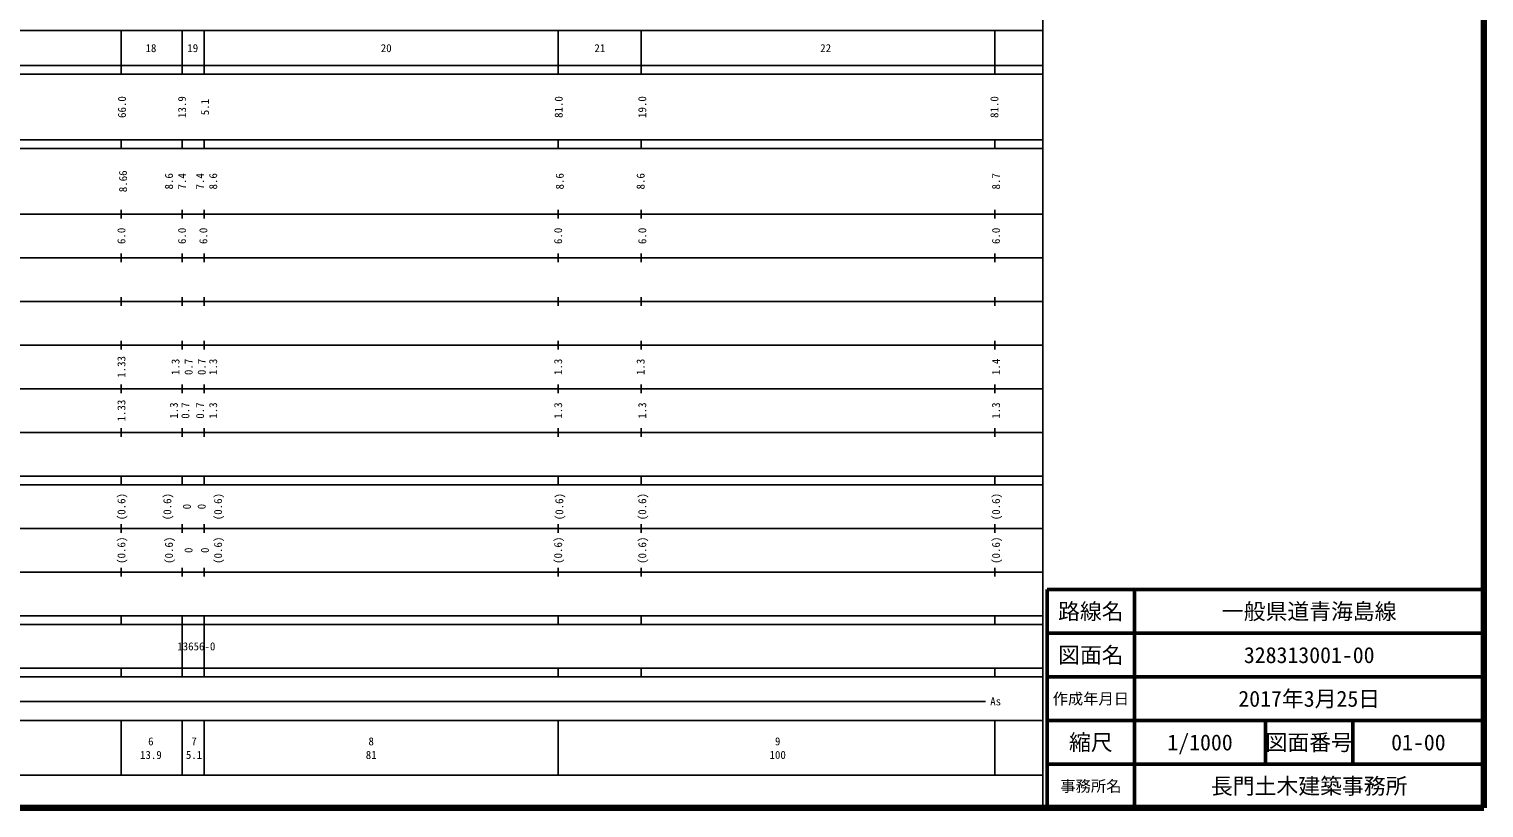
# Model space of a CAD drawing. Units: millimetres on the paper, enlarged 1000 times. Extents: x 40000 to 680000, y 20000 to 380000.
# Drawn here: x 346881 to 680000, y 20000 to 198357 of the extents above; entities that cross this region are included whole.
import ezdxf
from ezdxf.enums import TextEntityAlignment as Align

# ---------------------------------------------------------------- set-up
doc = ezdxf.new("R2010")
doc.units = ezdxf.units.MM
doc.header["$LTSCALE"] = 1000
for name, color, linetype, lineweight in [('M-TTL', 2, 'Continuous', 140), ('M-TTL-BAND', 7, 'Continuous', 25), ('M-TTL-FRAM', 2, 'Continuous', 50), ('M-TTL-LINE', 7, 'Continuous', 50), ('M-TTL-TXT', 7, 'Continuous', 13)]:
    doc.layers.add(name, color=color, linetype=linetype, lineweight=lineweight)
doc.styles.add('ＭＳ ゴシック', font='')
doc.styles.get('ＭＳ ゴシック').set_extended_font_data('MS Gothic')

msp = doc.modelspace()

# ---------------------------------------------------------------- linework, layer by layer
at = {"layer": 'M-TTL'}
for p, q in [((680000, 20000), (680000, 380000)), ((40000, 20000), (680000, 20000))]:
    msp.add_line(p, q, dxfattribs=at)
at = {"layer": 'M-TTL-BAND'}
for p, q in [((579000, 20000), (579000, 370000)), ((68000, 198000), (579000, 198000)), ((368000, 198000), (368000, 188000)), ((381900, 198000), (381900, 188000)), ((387000, 198000), (387000, 188000)), ((468000, 198000), (468000, 188000)), ((487000, 198000), (487000, 188000)), ((568000, 198000), (568000, 188000)), ((40000, 190000), (579000, 190000)), ((40000, 188000), (579000, 188000)), ((40000, 173000), (579000, 173000)), ((40000, 171000), (579000, 171000)), ((368000, 171000), (368000, 173000)), ((381900, 173000), (381900, 171000)), ((387000, 173000), (387000, 171000)), ((468000, 171000), (468000, 173000)), ((487000, 173000), (487000, 171000)), ((568000, 171000), (568000, 173000)), ((368000, 155000), (368000, 157000)), ((381900, 157000), (381900, 155000)), ((387000, 157000), (387000, 155000)), ((468000, 155000), (468000, 157000)), ((487000, 157000), (487000, 155000)), ((568000, 155000), (568000, 157000)), ((40000, 156000), (579000, 156000)), ((368000, 145000), (368000, 147000)), ((381900, 147000), (381900, 145000)), ((387000, 147000), (387000, 145000)), ((468000, 145000), (468000, 147000)), ((487000, 147000), (487000, 145000)), ((568000, 145000), (568000, 147000)), ((46000, 146000), (579000, 146000)), ((368000, 135000), (368000, 137000)), ((381900, 137000), (381900, 135000)), ((387000, 137000), (387000, 135000)), ((468000, 135000), (468000, 137000)), ((487000, 137000), (487000, 135000)), ((568000, 135000), (568000, 137000)), ((52000, 136000), (579000, 136000)), ((368000, 125000), (368000, 127000)), ((381900, 127000), (381900, 125000)), ((387000, 127000), (387000, 125000)), ((468000, 125000), (468000, 127000)), ((487000, 127000), (487000, 125000)), ((568000, 125000), (568000, 127000)), ((46000, 126000), (579000, 126000)), ((368000, 115000), (368000, 117000)), ((381900, 117000), (381900, 115000)), ((387000, 117000), (387000, 115000)), ((468000, 115000), (468000, 117000)), ((487000, 117000), (487000, 115000)), ((568000, 115000), (568000, 117000)), ((52000, 116000), (579000, 116000)), ((368000, 105000), (368000, 107000)), ((381900, 107000), (381900, 105000)), ((387000, 107000), (387000, 105000)), ((468000, 105000), (468000, 107000)), ((487000, 107000), (487000, 105000)), ((568000, 105000), (568000, 107000)), ((46000, 106000), (579000, 106000)), ((40000, 96000), (579000, 96000)), ((40000, 94000), (579000, 94000)), ((368000, 94000), (368000, 96000)), ((381900, 96000), (381900, 94000)), ((387000, 96000), (387000, 94000)), ((468000, 94000), (468000, 96000)), ((487000, 96000), (487000, 94000)), ((568000, 94000), (568000, 96000)), ((49000, 84000), (579000, 84000)), ((368000, 83000), (368000, 85000)), ((381900, 85000), (381900, 83000)), ((387000, 85000), (387000, 83000)), ((468000, 83000), (468000, 85000)), ((487000, 85000), (487000, 83000)), ((568000, 83000), (568000, 85000)), ((40000, 74000), (579000, 74000)), ((368000, 73000), (368000, 75000)), ((381900, 75000), (381900, 73000)), ((387000, 75000), (387000, 73000)), ((468000, 73000), (468000, 75000)), ((487000, 75000), (487000, 73000)), ((568000, 73000), (568000, 75000)), ((40000, 64000), (579000, 64000)), ((368000, 62000), (368000, 64000)), ((381900, 64000), (381900, 52000)), ((387000, 64000), (387000, 52000)), ((468000, 62000), (468000, 64000)), ((487000, 64000), (487000, 62000)), ((568000, 62000), (568000, 64000)), ((40000, 62000), (579000, 62000)), ((40000, 52000), (579000, 52000)), ((40000, 50000), (579000, 50000)), ((368000, 50000), (368000, 52000)), ((381900, 52000), (381900, 50000)), ((387000, 52000), (387000, 50000)), ((468000, 50000), (468000, 52000)), ((487000, 52000), (487000, 50000)), ((568000, 50000), (568000, 52000)), ((70805, 44406), (565903, 44406)), ((40000, 40000), (579000, 40000)), ((368000, 40000), (368000, 27500)), ((381900, 40000), (381900, 27500)), ((387000, 40000), (387000, 27500)), ((468000, 40000), (468000, 27500)), ((568000, 40000), (568000, 27500)), ((68000, 27500), (579000, 27500))]:
    msp.add_line(p, q, dxfattribs=at)
at = {"layer": 'M-TTL-FRAM'}
for p, q in [((680000, 70000), (580000, 70000)), ((580000, 70000), (580000, 20000))]:
    msp.add_line(p, q, dxfattribs=at)
at = {"layer": 'M-TTL-LINE'}
for p, q in [((600000, 70000), (600000, 20000)), ((680000, 60000), (580000, 60000)), ((680000, 50000), (580000, 50000)), ((680000, 40000), (580000, 40000)), ((630000, 40000), (630000, 30000)), ((650000, 40000), (650000, 30000)), ((680000, 30000), (580000, 30000))]:
    msp.add_line(p, q, dxfattribs=at)

# ---------------------------------------------------------------- texts
at = {"layer": 'M-TTL-BAND', "style": 'ＭＳ ゴシック'}
for s, p in [('18', (374785, 194000)), ('19', (384352, 194000)), ('20', (428649, 194000)), ('21', (477574, 194000)), ('22', (529277, 194000)), ('13656-0', (385170, 57000)), ('As', (568201, 44406)), ('6', (374764, 35238)), ('7', (384648, 35238)), ('8', (425213, 35238)), ('9', (518288, 35238)), ('13.9', (374764, 32131)), ('5.1', (384648, 32131)), ('81', (425213, 32131)), ('100', (518288, 32131))]:
    msp.add_text(s, height=1833, dxfattribs=at).set_placement(p, align=Align.MIDDLE_CENTER)
for s, p in [('66.0', (368138, 180500)), ('13.9', (381898, 180500)), ('5.1', (387149, 180500)), ('81.0', (468138, 180500)), ('19.0', (487277, 180500)), ('81.0', (567905, 180500)), ('8.66', (368387, 163500)), ('8.6', (378898, 163500)), ('7.4', (381898, 163500)), ('7.4', (386024, 163500)), ('8.6', (389024, 163500)), ('8.6', (468387, 163500)), ('8.6', (486902, 163500)), ('8.7', (568280, 163500)), ('6.0', (368012, 151000)), ('6.0', (381898, 151000)), ('6.0', (386774, 151000)), ('6.0', (468012, 151000)), ('6.0', (487277, 151000)), ('6.0', (568280, 151000)), ('1.33', (368012, 121000)), ('1.3', (380398, 121000)), ('0.7', (383399, 121000)), ('0.7', (386399, 121000)), ('1.3', (389024, 121000)), ('1.3', (468012, 121000)), ('1.3', (486902, 121000)), ('1.4', (568280, 121000)), ('1.33', (368012, 111000)), ('1.3', (380023, 111000)), ('0.7', (382649, 111000)), ('0.7', (386024, 111000)), ('1.3', (389024, 111000)), ('1.3', (468012, 111000)), ('1.3', (487277, 111000)), ('1.3', (568280, 111000)), ('(0.6)', (368029, 89000)), ('(0.6)', (378523, 89000)), ('(0.6)', (390149, 89000)), ('(0.6)', (468277, 89000)), ('(0.6)', (487277, 89000)), ('(0.6)', (568280, 89000)), ('0', (383008, 89000)), ('0', (386383, 89000)), ('(0.6)', (368012, 79000)), ('(0.6)', (378898, 79000)), ('(0.6)', (390149, 79000)), ('(0.6)', (468012, 79000)), ('(0.6)', (487277, 79000)), ('(0.6)', (568280, 79000)), ('0', (383383, 79000)), ('0', (387133, 79000))]:
    msp.add_text(s, height=1833, rotation=90, dxfattribs=at).set_placement(p, align=Align.MIDDLE_CENTER)
at = {"layer": 'M-TTL-TXT', "style": 'ＭＳ ゴシック'}
for s, height, p in [('路線名', 3666, (590000, 65000)), ('一般県道青海島線', 3666, (640000, 65000)), ('図面名', 3666, (590000, 55000)), ('328313001-00', 3666, (640000, 55000)), ('作成年月日', 2566, (590000, 45000)), ('2017年3月25日', 3666, (640000, 45000)), ('縮尺', 3666, (590000, 35000)), ('1/1000', 3666, (615000, 35000)), ('図面番号', 3666, (640000, 35000)), ('01-00', 3666, (665000, 35000)), ('事務所名', 2566, (590000, 25000)), ('長門土木建築事務所', 3666, (640000, 25000))]:
    msp.add_text(s, height=height, dxfattribs=at).set_placement(p, align=Align.MIDDLE_CENTER)

doc.saveas('drawing.dxf')
